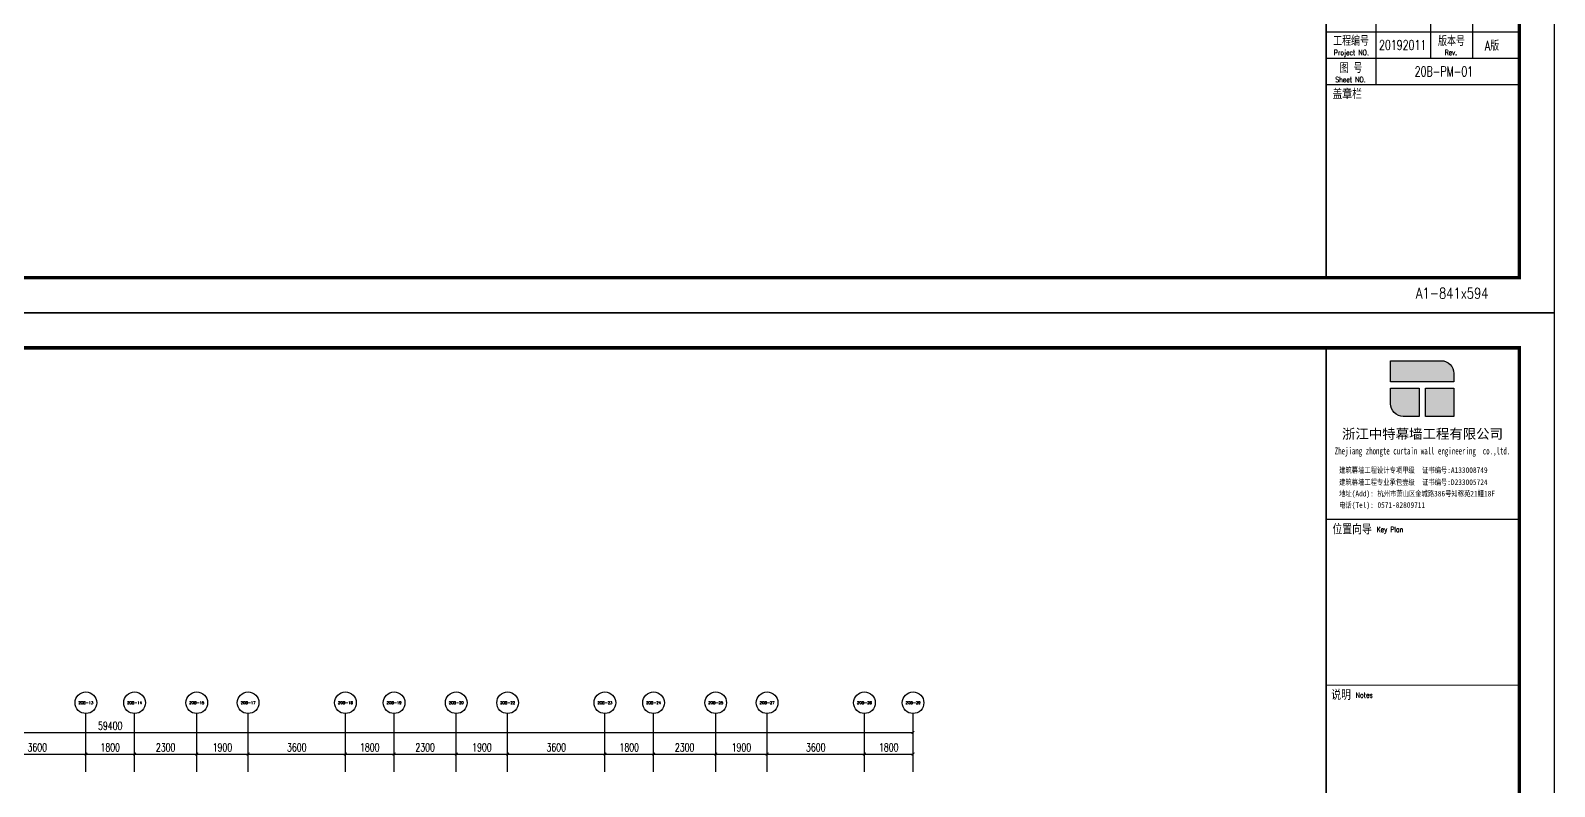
# Model space of a CAD drawing. Extents: x 296441 to 853063, y 459050 to 1117990.
# Drawn here: x 635447 to 691829, y 827622 to 855595 of the extents above; entities that cross this region are included whole.
import ezdxf
from ezdxf.enums import TextEntityAlignment as Align

# ---------------------------------------------------------------- set-up
doc = ezdxf.new("R2010")
doc.units = 0
doc.header["$LTSCALE"] = 1000
for name, color, linetype in [('AXIS', 3, 'Continuous'), ('AXIS_TEXT', 7, 'Continuous'), ('G-GRID-IDEN', 4, 'Continuous'), ('G-GRID-TEXT', 33, 'Continuous'), ('PUB_DIM', 3, 'Continuous'), ('ZT1_通用--图框---PM、LM、DY、JD', 150, 'Continuous')]:
    doc.layers.add(name, color=color, linetype=linetype)
doc.styles.add('_TCH_AXIS', font='COMPLEX', dxfattribs={"bigfont": 'GBCBIG'})
doc.styles.add('_TCH_DIM_T3', font='SIMPLEX', dxfattribs={"width": 0.705882, "bigfont": 'GBCBIG'})
doc.styles.add('GOA_04_COMPLEX_1.00', font='complex.shx')
doc.styles.add('ZT_图框1', font='ROMANS', dxfattribs={"width": 0.8, "bigfont": 'CHINESE'})
doc.styles.add('ZT_图框2', font='', dxfattribs={"width": 0.8})
doc.styles.get('ZT_图框2').set_extended_font_data('NSimSun')
doc.dimstyles.new('_TCH_ARCH&&100', dxfattribs={"dimtxt": 297.5, "dimasz": 100, "dimexe": 250, "dimexo": 300, "dimgap": 100, "dimtad": 1, "dimdec": 0, "dimzin": 0, "dimdsep": 46, "dimtxsty": '_TCH_DIM_T3', "dimblk": 'ARCHTICK', "dimcen": 0.09, "dimclrt": 7, "dimazin": 2, "dimtfac": 1, "dimtdec": 0, "dimtix": 1, "dimtmove": 2, "dimatfit": 3, "dimfxl": 0, "dimtolj": 1, "dimtzin": 0, "dimarcsym": 0})

# ---------------------------------------------------------------- blocks, each defined once
blk = doc.blocks.new('中特logo标记')
h = blk.add_hatch(color=156)
edge = h.paths.add_edge_path()
edge.add_line((-36.57, -3.65), (-22.17, -3.65))
edge.add_arc((-22.17, -7.25), 3.6, 0, 90, ccw=False)
edge.add_line((-18.57, -7.25), (-18.57, -9.65))
edge.add_line((-18.57, -9.65), (-36.57, -9.65))
edge.add_line((-36.57, -9.65), (-36.57, -3.65))
h = blk.add_hatch(color=156)
edge = h.paths.add_edge_path()
edge.add_line((-36.57, -11.45), (-28.47, -11.45))
edge.add_line((-28.47, -11.45), (-28.47, -19.48))
edge.add_line((-28.47, -19.48), (-32.97, -19.48))
edge.add_arc((-32.97, -15.88), 3.6, 180, 270, ccw=False)
edge.add_line((-36.57, -15.88), (-36.57, -11.45))
blk.add_hatch(color=32).paths.add_polyline_path([(-26.67, -11.45), (-18.57, -11.45), (-18.57, -19.55), (-26.67, -19.55)])
blk.add_lwpolyline([(-54.94, 0), (0, 0), (0, -48.84), (-54.94, -48.84)], close=True)
at = {"color": 156}
for points in [[(-36.57, -3.65), (-22.17, -3.65, -0.414214), (-18.57, -7.25), (-18.57, -9.65), (-36.57, -9.65)], [(-36.57, -11.45), (-28.47, -11.45), (-28.47, -19.48), (-32.97, -19.48, -0.414214), (-36.57, -15.88)]]:
    blk.add_lwpolyline(points, format="xyb", close=True, dxfattribs=at)
at = {"color": 32}
blk.add_lwpolyline([(-26.67, -11.45), (-18.57, -11.45), (-18.57, -19.55), (-26.67, -19.55)], close=True, dxfattribs=at)
at = {"style": 'ZT_图框2'}
blk.add_text('浙江中特幕墙工程有限公司', height=2.8, dxfattribs=at).set_placement((-27.5, -25.86), align=Align.CENTER)
at = {"style": 'ZT_图框2', "width": 0.6}
blk.add_text('Zhejiang zhongte curtain wall engineering  co.,ltd.', height=2, dxfattribs=at).set_placement((-27.5, -30.32), align=Align.CENTER)
at = {"style": 'ZT_图框2', "width": 0.8}
for s, p in [('建筑幕墙工程设计专项甲级  证书编号:A133008749', (-51.22, -35.58)), ('建筑幕墙工程专业承包壹级  证书编号:D233005724', (-51.22, -39.01)), ('地址(Add): 杭州市萧山区金城路386号知稼苑21幢18F', (-51.22, -42.27)), ('电话(Tel): 0571-82809711', (-51.22, -45.52))]:
    blk.add_text(s, height=1.6, dxfattribs=at).set_placement(p)
blk = doc.blocks.new('ZT_A1标准图框')
for p, q in [((790.17, -506.58), (790.17, -529.05)), ((805.66, -506.58), (805.66, -521.56)), ((817.64, -506.58), (817.64, -521.56)), ((776.05, -514.07), (831, -514.07)), ((776.05, -521.56), (831, -521.56)), ((776.05, -529.05), (831, -529.05)), ((776.05, -529.05), (831, -529.05))]:
    blk.add_line(p, q)
for points in [[(0, -594), (841, -594), (841, 0), (0, 0)], [(776.06, -10), (831, -10), (831, -58.84), (776.06, -58.84)], [(776.06, -10), (831, -10), (831, -58.84), (776.06, -58.84)]]:
    blk.add_lwpolyline(points, close=True)
at = {"const_width": 1}
blk.add_lwpolyline([(25, -584), (831, -584), (831, -10), (25, -10)], close=True, dxfattribs=at)
for points, const_width in [([(776.05, -10), (776.05, -584)], 0.5), ([(775.99, -58.84), (830.99, -58.84)], 0.35), ([(776, -58.84), (831, -58.84)], 0.35), ([(776, -58.84), (831, -58.84)], 0.35), ([(776, -58.84), (831, -58.84)], 0.35), ([(776, -58.84), (831, -58.84)], 0.35), ([(776, -58.84), (831, -58.84)], 0.35), ([(775.99, -105.98), (830.99, -105.98)], 0.35)]:
    blk.add_lwpolyline(points, dxfattribs=dict(const_width=const_width))
blk.add_blockref('中特logo标记', (830.93, -10))
for s, height, style, width, p in [('位置向导', 2.5, 'ZT_图框2', 0.8, (783.41, -62.78)), ('Key Plan', 1.5, 'ZT_图框1', 0.7, (794.18, -62.42)), ('说明', 2.5, 'ZT_图框2', 0.8, (780.26, -109.92)), ('Notes', 1.5, 'ZT_图框1', 0.7, (786.84, -109.56)), ('工程编号', 2.8, 'ZT_图框1', 0.7, (783.1, -518.01)), ('版本号', 2.8, 'ZT_图框1', 0.7, (811.67, -518.07)), ('Project NO.', 1.5, 'ZT_图框1', 0.7, (783.18, -520.69)), ('Rev.', 1.5, 'ZT_图框1', 0.7, (811.5, -520.66)), ('图 号', 2.8, 'ZT_图框1', 0.7, (783.1, -525.73)), ('Sheet NO.', 1.5, 'ZT_图框1', 0.7, (782.93, -528.38)), ('盖章栏', 2.5, 'ZT_图框2', 0.8, (782.01, -532.9))]:
    blk.add_text(s, height=height, dxfattribs=dict(style=style, width=width)).set_placement(p, align=Align.CENTER)
at = {"color": 190, "style": 'ZT_图框1', "width": 0.7}
blk.add_text('20192011', height=2.8, dxfattribs=at).set_placement((797.78, -517.8), align=Align.MIDDLE)
at = {"linetype": 'ByBlock', "style": 'ZT_图框1', "width": 0.8}
blk.add_text('A1-841x594', height=2.997, dxfattribs=at).set_placement((801.55, -589.94))
at = {"color": 70, "ltscale": 0.3, "style": 'ZT_图框1', "flags": 8}
for tag, width, p in [('子项名称', 0.65, (803.53, -431.64)), ('图名', 0.8, (803.53, -450.79))]:
    blk.add_attdef(tag, text='', height=3.5, dxfattribs=dict(at, width=width)).set_placement(p, align=Align.MIDDLE)
at = {"color": 70, "style": 'ZT_图框1', "width": 0.7, "flags": 8}
for tag, p in [('比例', (823.26, -510.32)), ('版本', (823.22, -517.8)), ('图号', (809.52, -525.31))]:
    blk.add_attdef(tag, text='', height=2.8, dxfattribs=at).set_placement(p, align=Align.MIDDLE)
blk = doc.blocks.new('_AXISO')
at = {"layer": 'G-GRID-IDEN'}
blk.add_circle((0, 0), 0.5, dxfattribs=at)
at = {"layer": 'G-GRID-TEXT', "style": 'GOA_04_COMPLEX_1.00', "width": 1.041667}
blk.add_attdef('A', text='', height=0.56, dxfattribs=at).set_placement((-0.25, -0.28), (0.25, -0.28), align=Align.FIT)
blk = doc.blocks.new('_ArchTick')
at = {"color": 0, "linetype": 'ByBlock', "const_width": 0.4}
blk.add_lwpolyline([(-0.5, -0.5), (0.5, 0.5)], dxfattribs=at)
blk = doc.blocks.new('*D1879')
at = {"layer": 'Defpoints', "color": 0, "transparency": 16777216}
for p in [(668098, 829622), (608698, 828161), (668098, 828161)]:
    blk.add_point(p, dxfattribs=at)
at = {"layer": 'PUB_DIM', "color": 0, "lineweight": -2, "transparency": 16777216}
for p, q in [((608698, 828461), (608698, 829872)), ((608698, 829622), (668098, 829622)), ((668098, 828461), (668098, 829872))]:
    blk.add_line(p, q, dxfattribs=at)
at = {"layer": 'PUB_DIM', "color": 0, "lineweight": -2, "transparency": 16777216, "xscale": 100, "yscale": 100, "zscale": 100, "rotation": 180}
blk.add_blockref('_ArchTick', (608698, 829622), dxfattribs=at)
at = {"layer": 'PUB_DIM', "color": 0, "lineweight": -2, "transparency": 16777216, "xscale": 100, "yscale": 100, "zscale": 100}
blk.add_blockref('_ArchTick', (668098, 829622), dxfattribs=at)
at = {"layer": 'PUB_DIM', "color": 7, "transparency": 16777216, "insert": (638398, 829870), "char_height": 297.5, "attachment_point": 5, "style": '_TCH_DIM_T3'}
blk.add_mtext('\\A1;59400', dxfattribs=at)
blk = doc.blocks.new('*D1889')
at = {"layer": 'Defpoints', "color": 0, "transparency": 16777216}
for p in [(637498, 828822), (633898, 828022), (637498, 828022)]:
    blk.add_point(p, dxfattribs=at)
at = {"layer": 'PUB_DIM', "color": 0, "lineweight": -2, "transparency": 16777216}
for p, q in [((633898, 828322), (633898, 829072)), ((633898, 828822), (637498, 828822)), ((637498, 828322), (637498, 829072))]:
    blk.add_line(p, q, dxfattribs=at)
at = {"layer": 'PUB_DIM', "color": 0, "lineweight": -2, "transparency": 16777216, "xscale": 100, "yscale": 100, "zscale": 100, "rotation": 180}
blk.add_blockref('_ArchTick', (633898, 828822), dxfattribs=at)
at = {"layer": 'PUB_DIM', "color": 0, "lineweight": -2, "transparency": 16777216, "xscale": 100, "yscale": 100, "zscale": 100}
blk.add_blockref('_ArchTick', (637498, 828822), dxfattribs=at)
at = {"layer": 'PUB_DIM', "color": 7, "transparency": 16777216, "insert": (635698, 829070), "char_height": 297.5, "attachment_point": 5, "style": '_TCH_DIM_T3'}
blk.add_mtext('\\A1;3600', dxfattribs=at)
blk = doc.blocks.new('*D1890')
at = {"layer": 'Defpoints', "color": 0, "transparency": 16777216}
for p in [(639298, 828822), (637498, 828022), (639298, 828022)]:
    blk.add_point(p, dxfattribs=at)
at = {"layer": 'PUB_DIM', "color": 0, "lineweight": -2, "transparency": 16777216}
for p, q in [((637498, 828322), (637498, 829072)), ((637498, 828822), (639298, 828822)), ((639298, 828322), (639298, 829072))]:
    blk.add_line(p, q, dxfattribs=at)
at = {"layer": 'PUB_DIM', "color": 0, "lineweight": -2, "transparency": 16777216, "xscale": 100, "yscale": 100, "zscale": 100, "rotation": 180}
blk.add_blockref('_ArchTick', (637498, 828822), dxfattribs=at)
at = {"layer": 'PUB_DIM', "color": 0, "lineweight": -2, "transparency": 16777216, "xscale": 100, "yscale": 100, "zscale": 100}
blk.add_blockref('_ArchTick', (639298, 828822), dxfattribs=at)
at = {"layer": 'PUB_DIM', "color": 7, "transparency": 16777216, "insert": (638398, 829070), "char_height": 297.5, "attachment_point": 5, "style": '_TCH_DIM_T3'}
blk.add_mtext('\\A1;1800', dxfattribs=at)
blk = doc.blocks.new('*D1891')
at = {"layer": 'Defpoints', "color": 0, "transparency": 16777216}
for p in [(641598, 828822), (639298, 828022), (641598, 828022)]:
    blk.add_point(p, dxfattribs=at)
at = {"layer": 'PUB_DIM', "color": 0, "lineweight": -2, "transparency": 16777216}
for p, q in [((639298, 828322), (639298, 829072)), ((639298, 828822), (641598, 828822)), ((641598, 828322), (641598, 829072))]:
    blk.add_line(p, q, dxfattribs=at)
at = {"layer": 'PUB_DIM', "color": 0, "lineweight": -2, "transparency": 16777216, "xscale": 100, "yscale": 100, "zscale": 100, "rotation": 180}
blk.add_blockref('_ArchTick', (639298, 828822), dxfattribs=at)
at = {"layer": 'PUB_DIM', "color": 0, "lineweight": -2, "transparency": 16777216, "xscale": 100, "yscale": 100, "zscale": 100}
blk.add_blockref('_ArchTick', (641598, 828822), dxfattribs=at)
at = {"layer": 'PUB_DIM', "color": 7, "transparency": 16777216, "insert": (640448, 829070), "char_height": 297.5, "attachment_point": 5, "style": '_TCH_DIM_T3'}
blk.add_mtext('\\A1;2300', dxfattribs=at)
blk = doc.blocks.new('*D1892')
at = {"layer": 'Defpoints', "color": 0, "transparency": 16777216}
for p in [(643498, 828822), (641598, 828022), (643498, 828022)]:
    blk.add_point(p, dxfattribs=at)
at = {"layer": 'PUB_DIM', "color": 0, "lineweight": -2, "transparency": 16777216}
for p, q in [((641598, 828322), (641598, 829072)), ((641598, 828822), (643498, 828822)), ((643498, 828322), (643498, 829072))]:
    blk.add_line(p, q, dxfattribs=at)
at = {"layer": 'PUB_DIM', "color": 0, "lineweight": -2, "transparency": 16777216, "xscale": 100, "yscale": 100, "zscale": 100, "rotation": 180}
blk.add_blockref('_ArchTick', (641598, 828822), dxfattribs=at)
at = {"layer": 'PUB_DIM', "color": 0, "lineweight": -2, "transparency": 16777216, "xscale": 100, "yscale": 100, "zscale": 100}
blk.add_blockref('_ArchTick', (643498, 828822), dxfattribs=at)
at = {"layer": 'PUB_DIM', "color": 7, "transparency": 16777216, "insert": (642548, 829070), "char_height": 297.5, "attachment_point": 5, "style": '_TCH_DIM_T3'}
blk.add_mtext('\\A1;1900', dxfattribs=at)
blk = doc.blocks.new('*D1893')
at = {"layer": 'Defpoints', "color": 0, "transparency": 16777216}
for p in [(647098, 828822), (643498, 828022), (647098, 828022)]:
    blk.add_point(p, dxfattribs=at)
at = {"layer": 'PUB_DIM', "color": 0, "lineweight": -2, "transparency": 16777216}
for p, q in [((643498, 828322), (643498, 829072)), ((643498, 828822), (647098, 828822)), ((647098, 828322), (647098, 829072))]:
    blk.add_line(p, q, dxfattribs=at)
at = {"layer": 'PUB_DIM', "color": 0, "lineweight": -2, "transparency": 16777216, "xscale": 100, "yscale": 100, "zscale": 100, "rotation": 180}
blk.add_blockref('_ArchTick', (643498, 828822), dxfattribs=at)
at = {"layer": 'PUB_DIM', "color": 0, "lineweight": -2, "transparency": 16777216, "xscale": 100, "yscale": 100, "zscale": 100}
blk.add_blockref('_ArchTick', (647098, 828822), dxfattribs=at)
at = {"layer": 'PUB_DIM', "color": 7, "transparency": 16777216, "insert": (645298, 829070), "char_height": 297.5, "attachment_point": 5, "style": '_TCH_DIM_T3'}
blk.add_mtext('\\A1;3600', dxfattribs=at)
blk = doc.blocks.new('*D1894')
at = {"layer": 'Defpoints', "color": 0, "transparency": 16777216}
for p in [(648898, 828822), (647098, 828022), (648898, 828022)]:
    blk.add_point(p, dxfattribs=at)
at = {"layer": 'PUB_DIM', "color": 0, "lineweight": -2, "transparency": 16777216}
for p, q in [((647098, 828322), (647098, 829072)), ((647098, 828822), (648898, 828822)), ((648898, 828322), (648898, 829072))]:
    blk.add_line(p, q, dxfattribs=at)
at = {"layer": 'PUB_DIM', "color": 0, "lineweight": -2, "transparency": 16777216, "xscale": 100, "yscale": 100, "zscale": 100, "rotation": 180}
blk.add_blockref('_ArchTick', (647098, 828822), dxfattribs=at)
at = {"layer": 'PUB_DIM', "color": 0, "lineweight": -2, "transparency": 16777216, "xscale": 100, "yscale": 100, "zscale": 100}
blk.add_blockref('_ArchTick', (648898, 828822), dxfattribs=at)
at = {"layer": 'PUB_DIM', "color": 7, "transparency": 16777216, "insert": (647998, 829070), "char_height": 297.5, "attachment_point": 5, "style": '_TCH_DIM_T3'}
blk.add_mtext('\\A1;1800', dxfattribs=at)
blk = doc.blocks.new('*D1895')
at = {"layer": 'Defpoints', "color": 0, "transparency": 16777216}
for p in [(651198, 828822), (648898, 828022), (651198, 828022)]:
    blk.add_point(p, dxfattribs=at)
at = {"layer": 'PUB_DIM', "color": 0, "lineweight": -2, "transparency": 16777216}
for p, q in [((648898, 828322), (648898, 829072)), ((648898, 828822), (651198, 828822)), ((651198, 828322), (651198, 829072))]:
    blk.add_line(p, q, dxfattribs=at)
at = {"layer": 'PUB_DIM', "color": 0, "lineweight": -2, "transparency": 16777216, "xscale": 100, "yscale": 100, "zscale": 100, "rotation": 180}
blk.add_blockref('_ArchTick', (648898, 828822), dxfattribs=at)
at = {"layer": 'PUB_DIM', "color": 0, "lineweight": -2, "transparency": 16777216, "xscale": 100, "yscale": 100, "zscale": 100}
blk.add_blockref('_ArchTick', (651198, 828822), dxfattribs=at)
at = {"layer": 'PUB_DIM', "color": 7, "transparency": 16777216, "insert": (650048, 829070), "char_height": 297.5, "attachment_point": 5, "style": '_TCH_DIM_T3'}
blk.add_mtext('\\A1;2300', dxfattribs=at)
blk = doc.blocks.new('*D1896')
at = {"layer": 'Defpoints', "color": 0, "transparency": 16777216}
for p in [(653098, 828822), (651198, 828022), (653098, 828022)]:
    blk.add_point(p, dxfattribs=at)
at = {"layer": 'PUB_DIM', "color": 0, "lineweight": -2, "transparency": 16777216}
for p, q in [((651198, 828322), (651198, 829072)), ((651198, 828822), (653098, 828822)), ((653098, 828322), (653098, 829072))]:
    blk.add_line(p, q, dxfattribs=at)
at = {"layer": 'PUB_DIM', "color": 0, "lineweight": -2, "transparency": 16777216, "xscale": 100, "yscale": 100, "zscale": 100, "rotation": 180}
blk.add_blockref('_ArchTick', (651198, 828822), dxfattribs=at)
at = {"layer": 'PUB_DIM', "color": 0, "lineweight": -2, "transparency": 16777216, "xscale": 100, "yscale": 100, "zscale": 100}
blk.add_blockref('_ArchTick', (653098, 828822), dxfattribs=at)
at = {"layer": 'PUB_DIM', "color": 7, "transparency": 16777216, "insert": (652148, 829070), "char_height": 297.5, "attachment_point": 5, "style": '_TCH_DIM_T3'}
blk.add_mtext('\\A1;1900', dxfattribs=at)
blk = doc.blocks.new('*D1897')
at = {"layer": 'Defpoints', "color": 0, "transparency": 16777216}
for p in [(656698, 828822), (653098, 828022), (656698, 828022)]:
    blk.add_point(p, dxfattribs=at)
at = {"layer": 'PUB_DIM', "color": 0, "lineweight": -2, "transparency": 16777216}
for p, q in [((653098, 828322), (653098, 829072)), ((653098, 828822), (656698, 828822)), ((656698, 828322), (656698, 829072))]:
    blk.add_line(p, q, dxfattribs=at)
at = {"layer": 'PUB_DIM', "color": 0, "lineweight": -2, "transparency": 16777216, "xscale": 100, "yscale": 100, "zscale": 100, "rotation": 180}
blk.add_blockref('_ArchTick', (653098, 828822), dxfattribs=at)
at = {"layer": 'PUB_DIM', "color": 0, "lineweight": -2, "transparency": 16777216, "xscale": 100, "yscale": 100, "zscale": 100}
blk.add_blockref('_ArchTick', (656698, 828822), dxfattribs=at)
at = {"layer": 'PUB_DIM', "color": 7, "transparency": 16777216, "insert": (654898, 829070), "char_height": 297.5, "attachment_point": 5, "style": '_TCH_DIM_T3'}
blk.add_mtext('\\A1;3600', dxfattribs=at)
blk = doc.blocks.new('*D1898')
at = {"layer": 'Defpoints', "color": 0, "transparency": 16777216}
for p in [(658498, 828822), (656698, 828022), (658498, 828022)]:
    blk.add_point(p, dxfattribs=at)
at = {"layer": 'PUB_DIM', "color": 0, "lineweight": -2, "transparency": 16777216}
for p, q in [((656698, 828322), (656698, 829072)), ((656698, 828822), (658498, 828822)), ((658498, 828322), (658498, 829072))]:
    blk.add_line(p, q, dxfattribs=at)
at = {"layer": 'PUB_DIM', "color": 0, "lineweight": -2, "transparency": 16777216, "xscale": 100, "yscale": 100, "zscale": 100, "rotation": 180}
blk.add_blockref('_ArchTick', (656698, 828822), dxfattribs=at)
at = {"layer": 'PUB_DIM', "color": 0, "lineweight": -2, "transparency": 16777216, "xscale": 100, "yscale": 100, "zscale": 100}
blk.add_blockref('_ArchTick', (658498, 828822), dxfattribs=at)
at = {"layer": 'PUB_DIM', "color": 7, "transparency": 16777216, "insert": (657598, 829070), "char_height": 297.5, "attachment_point": 5, "style": '_TCH_DIM_T3'}
blk.add_mtext('\\A1;1800', dxfattribs=at)
blk = doc.blocks.new('*D1899')
at = {"layer": 'Defpoints', "color": 0, "transparency": 16777216}
for p in [(660798, 828822), (658498, 828022), (660798, 828022)]:
    blk.add_point(p, dxfattribs=at)
at = {"layer": 'PUB_DIM', "color": 0, "lineweight": -2, "transparency": 16777216}
for p, q in [((658498, 828322), (658498, 829072)), ((658498, 828822), (660798, 828822)), ((660798, 828322), (660798, 829072))]:
    blk.add_line(p, q, dxfattribs=at)
at = {"layer": 'PUB_DIM', "color": 0, "lineweight": -2, "transparency": 16777216, "xscale": 100, "yscale": 100, "zscale": 100, "rotation": 180}
blk.add_blockref('_ArchTick', (658498, 828822), dxfattribs=at)
at = {"layer": 'PUB_DIM', "color": 0, "lineweight": -2, "transparency": 16777216, "xscale": 100, "yscale": 100, "zscale": 100}
blk.add_blockref('_ArchTick', (660798, 828822), dxfattribs=at)
at = {"layer": 'PUB_DIM', "color": 7, "transparency": 16777216, "insert": (659648, 829070), "char_height": 297.5, "attachment_point": 5, "style": '_TCH_DIM_T3'}
blk.add_mtext('\\A1;2300', dxfattribs=at)
blk = doc.blocks.new('*D1900')
at = {"layer": 'Defpoints', "color": 0, "transparency": 16777216}
for p in [(662698, 828822), (660798, 828022), (662698, 828022)]:
    blk.add_point(p, dxfattribs=at)
at = {"layer": 'PUB_DIM', "color": 0, "lineweight": -2, "transparency": 16777216}
for p, q in [((660798, 828322), (660798, 829072)), ((660798, 828822), (662698, 828822)), ((662698, 828322), (662698, 829072))]:
    blk.add_line(p, q, dxfattribs=at)
at = {"layer": 'PUB_DIM', "color": 0, "lineweight": -2, "transparency": 16777216, "xscale": 100, "yscale": 100, "zscale": 100, "rotation": 180}
blk.add_blockref('_ArchTick', (660798, 828822), dxfattribs=at)
at = {"layer": 'PUB_DIM', "color": 0, "lineweight": -2, "transparency": 16777216, "xscale": 100, "yscale": 100, "zscale": 100}
blk.add_blockref('_ArchTick', (662698, 828822), dxfattribs=at)
at = {"layer": 'PUB_DIM', "color": 7, "transparency": 16777216, "insert": (661748, 829070), "char_height": 297.5, "attachment_point": 5, "style": '_TCH_DIM_T3'}
blk.add_mtext('\\A1;1900', dxfattribs=at)
blk = doc.blocks.new('*D1901')
at = {"layer": 'Defpoints', "color": 0, "transparency": 16777216}
for p in [(666298, 828822), (662698, 828022), (666298, 828022)]:
    blk.add_point(p, dxfattribs=at)
at = {"layer": 'PUB_DIM', "color": 0, "lineweight": -2, "transparency": 16777216}
for p, q in [((662698, 828322), (662698, 829072)), ((662698, 828822), (666298, 828822)), ((666298, 828322), (666298, 829072))]:
    blk.add_line(p, q, dxfattribs=at)
at = {"layer": 'PUB_DIM', "color": 0, "lineweight": -2, "transparency": 16777216, "xscale": 100, "yscale": 100, "zscale": 100, "rotation": 180}
blk.add_blockref('_ArchTick', (662698, 828822), dxfattribs=at)
at = {"layer": 'PUB_DIM', "color": 0, "lineweight": -2, "transparency": 16777216, "xscale": 100, "yscale": 100, "zscale": 100}
blk.add_blockref('_ArchTick', (666298, 828822), dxfattribs=at)
at = {"layer": 'PUB_DIM', "color": 7, "transparency": 16777216, "insert": (664498, 829070), "char_height": 297.5, "attachment_point": 5, "style": '_TCH_DIM_T3'}
blk.add_mtext('\\A1;3600', dxfattribs=at)
blk = doc.blocks.new('*D1902')
at = {"layer": 'Defpoints', "color": 0, "transparency": 16777216}
for p in [(668098, 828822), (666298, 828022), (668098, 828022)]:
    blk.add_point(p, dxfattribs=at)
at = {"layer": 'PUB_DIM', "color": 0, "lineweight": -2, "transparency": 16777216}
for p, q in [((666298, 828322), (666298, 829072)), ((666298, 828822), (668098, 828822)), ((668098, 828322), (668098, 829072))]:
    blk.add_line(p, q, dxfattribs=at)
at = {"layer": 'PUB_DIM', "color": 0, "lineweight": -2, "transparency": 16777216, "xscale": 100, "yscale": 100, "zscale": 100, "rotation": 180}
blk.add_blockref('_ArchTick', (666298, 828822), dxfattribs=at)
at = {"layer": 'PUB_DIM', "color": 0, "lineweight": -2, "transparency": 16777216, "xscale": 100, "yscale": 100, "zscale": 100}
blk.add_blockref('_ArchTick', (668098, 828822), dxfattribs=at)
at = {"layer": 'PUB_DIM', "color": 7, "transparency": 16777216, "insert": (667198, 829070), "char_height": 297.5, "attachment_point": 5, "style": '_TCH_DIM_T3'}
blk.add_mtext('\\A1;1800', dxfattribs=at)

msp = doc.modelspace()

# ---------------------------------------------------------------- linework, layer by layer
at = {"layer": 'AXIS'}
for p, q in [((637498.5, 828160.6), (637498.5, 830321.5)), ((639298.5, 828160.6), (639298.5, 830321.5)), ((641598.5, 828160.6), (641598.5, 830321.5)), ((643498.5, 828160.6), (643498.5, 830321.5)), ((647098.5, 828160.6), (647098.5, 830321.5)), ((648898.5, 828160.6), (648898.5, 830321.5)), ((651198.5, 828160.6), (651198.5, 830321.5)), ((653098.5, 828160.6), (653098.5, 830321.5)), ((656698.5, 828160.6), (656698.5, 830321.5)), ((658498.5, 828160.6), (658498.5, 830321.5)), ((660798.5, 828160.6), (660798.5, 830321.5)), ((662698.5, 828160.6), (662698.5, 830321.5)), ((666298.5, 828160.6), (666298.5, 830321.5)), ((668098.5, 828160.6), (668098.5, 830321.5))]:
    msp.add_line(p, q, dxfattribs=at)

# ---------------------------------------------------------------- block references
ref = msp.add_blockref('_AXISO', (637498.5, 830721.5), dxfattribs=dict(at, xscale=800, yscale=800, zscale=800))
ref.add_attrib('A', '20B-13', dxfattribs={"layer": 'AXIS_TEXT', "height": 98.93, "style": '_TCH_AXIS'}).set_placement((637222.9, 830672.1), (637774.1, 830672.1), align=Align.FIT)
ref = msp.add_blockref('_AXISO', (639298.5, 830721.5), dxfattribs=dict(at, xscale=800, yscale=800, zscale=800))
ref.add_attrib('A', '20B-14', dxfattribs={"layer": 'AXIS_TEXT', "height": 97.32, "style": '_TCH_AXIS'}).set_placement((639022.7, 830672.9), (639574.2, 830672.9), align=Align.FIT)
ref = msp.add_blockref('_AXISO', (641598.5, 830721.5), dxfattribs=dict(at, xscale=800, yscale=800, zscale=800))
ref.add_attrib('A', '20B-15', dxfattribs={"layer": 'AXIS_TEXT', "height": 98.93, "style": '_TCH_AXIS'}).set_placement((641322.9, 830672.1), (641874.1, 830672.1), align=Align.FIT)
ref = msp.add_blockref('_AXISO', (643498.5, 830721.5), dxfattribs=dict(at, xscale=800, yscale=800, zscale=800))
ref.add_attrib('A', '20B-17', dxfattribs={"layer": 'AXIS_TEXT', "height": 98.93, "style": '_TCH_AXIS'}).set_placement((643222.9, 830672.1), (643774.1, 830672.1), align=Align.FIT)
ref = msp.add_blockref('_AXISO', (647098.5, 830721.5), dxfattribs=dict(at, xscale=800, yscale=800, zscale=800))
ref.add_attrib('A', '20B-18', dxfattribs={"layer": 'AXIS_TEXT', "height": 98.93, "style": '_TCH_AXIS'}).set_placement((646822.9, 830672.1), (647374.1, 830672.1), align=Align.FIT)
ref = msp.add_blockref('_AXISO', (648898.5, 830721.5), dxfattribs=dict(at, xscale=800, yscale=800, zscale=800))
ref.add_attrib('A', '20B-19', dxfattribs={"layer": 'AXIS_TEXT', "height": 98.93, "style": '_TCH_AXIS'}).set_placement((648622.9, 830672.1), (649174.1, 830672.1), align=Align.FIT)
ref = msp.add_blockref('_AXISO', (651198.5, 830721.5), dxfattribs=dict(at, xscale=800, yscale=800, zscale=800))
ref.add_attrib('A', '20B-20', dxfattribs={"layer": 'AXIS_TEXT', "height": 95, "style": '_TCH_AXIS'}).set_placement((650922.5, 830674), (651474.4, 830674), align=Align.FIT)
ref = msp.add_blockref('_AXISO', (653098.5, 830721.5), dxfattribs=dict(at, xscale=800, yscale=800, zscale=800))
ref.add_attrib('A', '20B-22', dxfattribs={"layer": 'AXIS_TEXT', "height": 95, "style": '_TCH_AXIS'}).set_placement((652822.5, 830674), (653374.4, 830674), align=Align.FIT)
ref = msp.add_blockref('_AXISO', (656698.5, 830721.5), dxfattribs=dict(at, xscale=800, yscale=800, zscale=800))
ref.add_attrib('A', '20B-23', dxfattribs={"layer": 'AXIS_TEXT', "height": 95, "style": '_TCH_AXIS'}).set_placement((656422.5, 830674), (656974.4, 830674), align=Align.FIT)
ref = msp.add_blockref('_AXISO', (658498.5, 830721.5), dxfattribs=dict(at, xscale=800, yscale=800, zscale=800))
ref.add_attrib('A', '20B-24', dxfattribs={"layer": 'AXIS_TEXT', "height": 93.51, "style": '_TCH_AXIS'}).set_placement((658222.4, 830674.8), (658774.5, 830674.8), align=Align.FIT)
ref = msp.add_blockref('_AXISO', (660798.5, 830721.5), dxfattribs=dict(at, xscale=800, yscale=800, zscale=800))
ref.add_attrib('A', '20B-25', dxfattribs={"layer": 'AXIS_TEXT', "height": 95, "style": '_TCH_AXIS'}).set_placement((660522.5, 830674), (661074.4, 830674), align=Align.FIT)
ref = msp.add_blockref('_AXISO', (662698.5, 830721.5), dxfattribs=dict(at, xscale=800, yscale=800, zscale=800))
ref.add_attrib('A', '20B-27', dxfattribs={"layer": 'AXIS_TEXT', "height": 95, "style": '_TCH_AXIS'}).set_placement((662422.5, 830674), (662974.4, 830674), align=Align.FIT)
ref = msp.add_blockref('_AXISO', (666298.5, 830721.5), dxfattribs=dict(at, xscale=800, yscale=800, zscale=800))
ref.add_attrib('A', '20B-28', dxfattribs={"layer": 'AXIS_TEXT', "height": 95, "style": '_TCH_AXIS'}).set_placement((666022.5, 830674), (666574.4, 830674), align=Align.FIT)
ref = msp.add_blockref('_AXISO', (668098.5, 830721.5), dxfattribs=dict(at, xscale=800, yscale=800, zscale=800))
ref.add_attrib('A', '20B-29', dxfattribs={"layer": 'AXIS_TEXT', "height": 95, "style": '_TCH_AXIS'}).set_placement((667822.5, 830674), (668374.4, 830674), align=Align.FIT)
at = {"layer": 'ZT1_通用--图框---PM、LM、DY、JD', "ltscale": 10}
ref = msp.add_blockref('ZT_A1标准图框', (582499.1, 922370), dxfattribs=dict(at, xscale=130, yscale=130, zscale=130))
ref.add_attrib('图号', '20B-PM-01', dxfattribs={"layer": '0', "color": 70, "height": 364, "style": 'ZT_图框1', "width": 0.7}).set_placement((687736.9, 854080), align=Align.MIDDLE)
ref.add_attrib('版本', 'A版', dxfattribs={"layer": '0', "color": 70, "height": 364, "style": 'ZT_图框1', "width": 0.7}).set_placement((689517.7, 855056.5), align=Align.MIDDLE)
at = {"layer": 'ZT1_通用--图框---PM、LM、DY、JD', "ltscale": 10, "xscale": 130, "yscale": 130, "zscale": 130}
msp.add_blockref('ZT_A1标准图框', (582499.1, 845150), dxfattribs=at)

# ---------------------------------------------------------------- dimensions: what is measured, and where the dimension line sits
at = {"layer": 'PUB_DIM'}
for p1, p2, distance, picture, middle in [((608698.5, 828160.6), (668098.5, 828160.6), 1461, '*D1879', (638398.5, 829870.3)), ((633898.5, 828021.5), (637498.5, 828021.5), 800, '*D1889', (635698.5, 829070.3)), ((637498.5, 828021.5), (639298.5, 828021.5), 800, '*D1890', (638398.5, 829070.3)), ((639298.5, 828021.5), (641598.5, 828021.5), 800, '*D1891', (640448.5, 829070.3)), ((641598.5, 828021.5), (643498.5, 828021.5), 800, '*D1892', (642548.5, 829070.3)), ((643498.5, 828021.5), (647098.5, 828021.5), 800, '*D1893', (645298.5, 829070.3)), ((647098.5, 828021.5), (648898.5, 828021.5), 800, '*D1894', (647998.5, 829070.3)), ((648898.5, 828021.5), (651198.5, 828021.5), 800, '*D1895', (650048.5, 829070.3)), ((651198.5, 828021.5), (653098.5, 828021.5), 800, '*D1896', (652148.5, 829070.3)), ((653098.5, 828021.5), (656698.5, 828021.5), 800, '*D1897', (654898.5, 829070.3)), ((656698.5, 828021.5), (658498.5, 828021.5), 800, '*D1898', (657598.5, 829070.3)), ((658498.5, 828021.5), (660798.5, 828021.5), 800, '*D1899', (659648.5, 829070.3)), ((660798.5, 828021.5), (662698.5, 828021.5), 800, '*D1900', (661748.5, 829070.3)), ((662698.5, 828021.5), (666298.5, 828021.5), 800, '*D1901', (664498.5, 829070.3)), ((666298.5, 828021.5), (668098.5, 828021.5), 800, '*D1902', (667198.5, 829070.3))]:
    dim = msp.add_aligned_dim(p1=p1, p2=p2, distance=distance, dimstyle='_TCH_ARCH&&100', dxfattribs=at)
    dim.commit()
    dim.dimension.update_dxf_attribs({"geometry": picture, "text_midpoint": middle})

doc.saveas('drawing.dxf')
